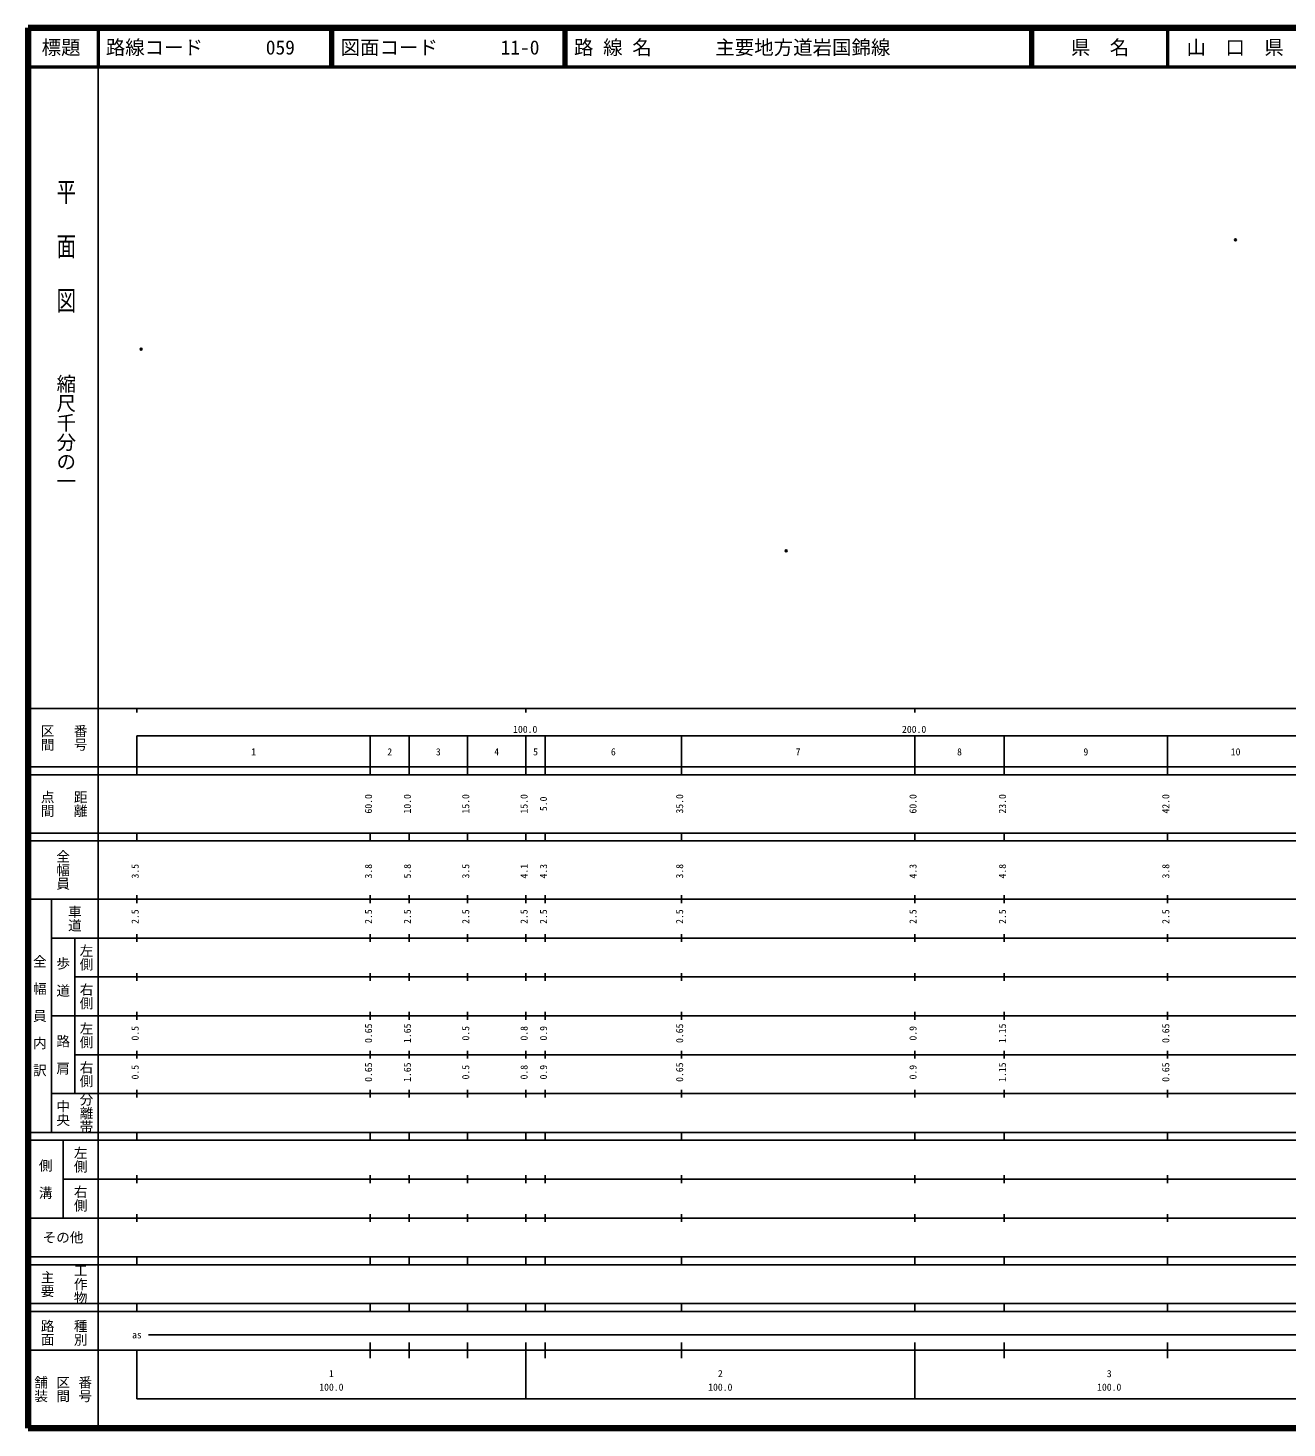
# Model space of a CAD drawing. Units: millimetres on the paper. Extents: x 40 to 680, y 20 to 380.
# Drawn here: x 40 to 363.7, y 20 to 380 of the extents above; entities that cross this region are included whole.
import ezdxf
from ezdxf.enums import TextEntityAlignment as Align

# ---------------------------------------------------------------- set-up
doc = ezdxf.new("R2010")
doc.units = ezdxf.units.MM
doc.header["$PDMODE"] = 32
doc.header["$PDSIZE"] = 0.5
doc.layers.add('M-OTRS', color=6, linetype='Continuous')
doc.layers.add('M-TTL-TXT', color=7, linetype='Continuous')
for name, color, linetype, lineweight in [('M-TTL', 2, 'Continuous', 140), ('M-TTL-BAND', 7, 'Continuous', 25), ('M-TTL-LINE', 7, 'Continuous', 50)]:
    doc.layers.add(name, color=color, linetype=linetype, lineweight=lineweight)
doc.styles.add('@ＭＳ ゴシック', font='')
doc.styles.add('ＭＳ ゴシック', font='')
doc.styles.get('@ＭＳ ゴシック').set_extended_font_data('@MS Gothic')
doc.styles.get('ＭＳ ゴシック').set_extended_font_data('MS Gothic')

msp = doc.modelspace()

# ---------------------------------------------------------------- linework, layer by layer
at = {"layer": 'M-OTRS'}
for p in [(350.459, 325.493), (69.08, 297.396), (234.934, 245.58)]:
    msp.add_point(p, dxfattribs=at)
at = {"layer": 'M-TTL'}
for p, q in [((40, 380), (40, 20)), ((680, 380), (40, 380)), ((40, 20), (680, 20))]:
    msp.add_line(p, q, dxfattribs=at)
at = {"layer": 'M-TTL-BAND'}
for p, q in [((58, 370), (58, 20)), ((40, 205), (579, 205)), ((68, 205), (68, 204)), ((168, 205), (168, 204)), ((268, 205), (268, 204)), ((68, 198), (579, 198)), ((68, 198), (68, 188)), ((128, 188), (128, 198)), ((138, 188), (138, 198)), ((153, 188), (153, 198)), ((168, 188), (168, 198)), ((173, 188), (173, 198)), ((208, 188), (208, 198)), ((268, 188), (268, 198)), ((291, 188), (291, 198)), ((333, 188), (333, 198)), ((40, 190), (579, 190)), ((40, 188), (579, 188)), ((40, 173), (579, 173)), ((68, 171), (68, 173)), ((128, 171), (128, 173)), ((138, 171), (138, 173)), ((153, 171), (153, 173)), ((168, 171), (168, 173)), ((173, 171), (173, 173)), ((208, 171), (208, 173)), ((268, 171), (268, 173)), ((291, 171), (291, 173)), ((333, 171), (333, 173)), ((40, 171), (579, 171)), ((40, 156), (579, 156)), ((46, 96), (46, 156)), ((68, 155), (68, 157)), ((128, 155), (128, 157)), ((138, 155), (138, 157)), ((153, 155), (153, 157)), ((168, 155), (168, 157)), ((173, 155), (173, 157)), ((208, 155), (208, 157)), ((268, 155), (268, 157)), ((291, 155), (291, 157)), ((333, 155), (333, 157)), ((46, 146), (579, 146)), ((52, 146), (52, 106)), ((68, 145), (68, 147)), ((128, 145), (128, 147)), ((138, 145), (138, 147)), ((153, 145), (153, 147)), ((168, 145), (168, 147)), ((173, 145), (173, 147)), ((208, 145), (208, 147)), ((268, 145), (268, 147)), ((291, 145), (291, 147)), ((333, 145), (333, 147)), ((68, 135), (68, 137)), ((128, 135), (128, 137)), ((138, 135), (138, 137)), ((153, 135), (153, 137)), ((168, 135), (168, 137)), ((173, 135), (173, 137)), ((208, 135), (208, 137)), ((268, 135), (268, 137)), ((291, 135), (291, 137)), ((333, 135), (333, 137)), ((52, 136), (579, 136)), ((46, 126), (579, 126)), ((68, 125), (68, 127)), ((128, 125), (128, 127)), ((138, 125), (138, 127)), ((153, 125), (153, 127)), ((168, 125), (168, 127)), ((173, 125), (173, 127)), ((208, 125), (208, 127)), ((268, 125), (268, 127)), ((291, 125), (291, 127)), ((333, 125), (333, 127)), ((52, 116), (579, 116)), ((68, 115), (68, 117)), ((128, 115), (128, 117)), ((138, 115), (138, 117)), ((153, 115), (153, 117)), ((168, 115), (168, 117)), ((173, 115), (173, 117)), ((208, 115), (208, 117)), ((268, 115), (268, 117)), ((291, 115), (291, 117)), ((333, 115), (333, 117)), ((46, 106), (579, 106)), ((68, 105), (68, 107)), ((128, 105), (128, 107)), ((138, 105), (138, 107)), ((153, 105), (153, 107)), ((168, 105), (168, 107)), ((173, 105), (173, 107)), ((208, 105), (208, 107)), ((268, 105), (268, 107)), ((291, 105), (291, 107)), ((333, 105), (333, 107)), ((40, 96), (579, 96)), ((40, 94), (579, 94)), ((49, 94), (49, 74)), ((68, 94), (68, 96)), ((128, 94), (128, 96)), ((138, 94), (138, 96)), ((153, 94), (153, 96)), ((168, 94), (168, 96)), ((173, 94), (173, 96)), ((208, 94), (208, 96)), ((268, 94), (268, 96)), ((291, 94), (291, 96)), ((333, 94), (333, 96)), ((49, 84), (579, 84)), ((68, 83), (68, 85)), ((128, 83), (128, 85)), ((138, 83), (138, 85)), ((153, 83), (153, 85)), ((168, 83), (168, 85)), ((173, 83), (173, 85)), ((208, 83), (208, 85)), ((268, 83), (268, 85)), ((291, 83), (291, 85)), ((333, 83), (333, 85)), ((40, 74), (579, 74)), ((68, 73), (68, 75)), ((128, 73), (128, 75)), ((138, 73), (138, 75)), ((153, 73), (153, 75)), ((168, 73), (168, 75)), ((173, 73), (173, 75)), ((208, 73), (208, 75)), ((268, 73), (268, 75)), ((291, 73), (291, 75)), ((333, 73), (333, 75)), ((40, 64), (579, 64)), ((40, 62), (579, 62)), ((68, 62), (68, 64)), ((128, 62), (128, 64)), ((138, 62), (138, 64)), ((153, 62), (153, 64)), ((168, 62), (168, 64)), ((173, 62), (173, 64)), ((208, 62), (208, 64)), ((268, 62), (268, 64)), ((291, 62), (291, 64)), ((333, 62), (333, 64)), ((40, 52), (579, 52)), ((68, 50), (68, 52)), ((128, 50), (128, 52)), ((138, 50), (138, 52)), ((153, 50), (153, 52)), ((168, 50), (168, 52)), ((173, 50), (173, 52)), ((208, 50), (208, 52)), ((268, 50), (268, 52)), ((291, 50), (291, 52)), ((333, 50), (333, 52)), ((40, 50), (579, 50)), ((71, 44), (565, 44)), ((40, 40), (579, 40)), ((68, 40), (68, 27.5)), ((128, 38), (128, 42)), ((138, 38), (138, 42)), ((153, 38), (153, 42)), ((168, 27.5), (168, 42)), ((173, 38), (173, 42)), ((208, 38), (208, 42)), ((268, 27.5), (268, 42)), ((291, 38), (291, 42)), ((333, 38), (333, 42)), ((68, 27.5), (579, 27.5))]:
    msp.add_line(p, q, dxfattribs=at)
at = {"layer": 'M-TTL-LINE'}
for p, q in [((58, 380), (58, 370)), ((117.75, 380), (117.75, 370)), ((118.25, 380), (118.25, 370)), ((177.75, 380), (177.75, 370)), ((178.25, 380), (178.25, 370)), ((297.75, 380), (297.75, 370)), ((298.25, 380), (298.25, 370)), ((333, 380), (333, 370)), ((40, 370), (680, 370))]:
    msp.add_line(p, q, dxfattribs=at)

# ---------------------------------------------------------------- texts
at = {"layer": 'M-TTL-BAND', "style": '@ＭＳ ゴシック', "width": 1.4}
msp.add_text('平  面  図', height=3.666, rotation=270, dxfattribs=at).set_placement((49.777, 306.475), align=Align.MIDDLE_RIGHT)
at = {"layer": 'M-TTL-BAND', "style": '@ＭＳ ゴシック'}
msp.add_text('縮尺千分の一', height=3.666, rotation=270, dxfattribs=at).set_placement((49.777, 261.03), align=Align.MIDDLE_RIGHT)
for s, p in [('区間', (45, 197.5)), ('番号', (53.5, 197.5)), ('点間', (45, 180.5)), ('距離', (53.5, 180.5)), ('全幅員', (49, 163.5)), ('車道', (52, 151)), ('左側', (55, 141)), ('全\u3000幅\u3000員\u3000内\u3000訳', (43, 126)), ('歩\u3000道', (49, 136)), ('右側', (55, 131)), ('左側', (55, 121)), ('路\u3000肩', (49, 116)), ('右側', (55, 111)), ('分離帯', (55, 101)), ('中央', (49, 101)), ('左側', (53.5, 89)), ('側\u3000溝', (44.5, 84)), ('右側', (53.5, 79)), ('工作物', (53.5, 57)), ('主要', (45, 57)), ('路面', (45, 44.5)), ('種別', (53.5, 44.5)), ('舗装', (43.333, 30)), ('区間', (49, 30)), ('番号', (54.667, 30))]:
    msp.add_text(s, height=2.566, rotation=270, dxfattribs=at).set_placement(p, align=Align.MIDDLE_CENTER)
at = {"layer": 'M-TTL-BAND', "style": 'ＭＳ ゴシック'}
for s, p in [('100.0', (167.844, 198.195)), ('200.0', (267.844, 198.195)), ('1', (98, 192.405)), ('2', (133, 192.405)), ('3', (145.5, 192.405)), ('4', (160.5, 192.405)), ('5', (170.5, 192.405)), ('6', (190.5, 192.405)), ('7', (238, 192.405)), ('8', (279.5, 192.405)), ('9', (312, 192.405)), ('10', (350.5, 192.405)), ('as', (68, 42.5)), ('1', (118, 32.523)), ('2', (218, 32.523)), ('3', (318, 32.523)), ('100.0', (118, 29.033)), ('100.0', (218, 29.033)), ('100.0', (318, 29.033))]:
    msp.add_text(s, height=1.833, dxfattribs=at).set_placement(p, align=Align.BOTTOM_CENTER)
for s, p in [('60.0', (129, 180.5)), ('10.0', (139, 180.5)), ('15.0', (154, 180.5)), ('15.0', (169, 180.5)), ('5.0', (174, 180.5)), ('35.0', (209, 180.5)), ('60.0', (269, 180.5)), ('23.0', (292, 180.5)), ('42.0', (334, 180.5)), ('3.5', (69, 163.174)), ('3.8', (129, 163.174)), ('5.8', (139, 163.174)), ('3.5', (154, 163.174)), ('4.1', (169, 163.174)), ('4.3', (174, 163.174)), ('3.8', (209, 163.174)), ('4.3', (269, 163.174)), ('4.8', (292, 163.174)), ('3.8', (334, 163.174)), ('2.5', (69, 151.5)), ('2.5', (129, 151.5)), ('2.5', (139, 151.5)), ('2.5', (154, 151.5)), ('2.5', (169, 151.5)), ('2.5', (174, 151.5)), ('2.5', (209, 151.5)), ('2.5', (269, 151.5)), ('2.5', (292, 151.5)), ('2.5', (334, 151.5)), ('0.5', (69, 121.5)), ('0.65', (129, 121.5)), ('1.65', (139, 121.5)), ('0.5', (154, 121.5)), ('0.8', (169, 121.5)), ('0.9', (174, 121.5)), ('0.65', (209, 121.5)), ('0.9', (269, 121.5)), ('1.15', (292, 121.5)), ('0.65', (334, 121.5)), ('0.5', (69, 111.5)), ('0.65', (129, 111.5)), ('1.65', (139, 111.5)), ('0.5', (154, 111.5)), ('0.8', (169, 111.5)), ('0.9', (174, 111.5)), ('0.65', (209, 111.5)), ('0.9', (269, 111.5)), ('1.15', (292, 111.5)), ('0.65', (334, 111.5))]:
    msp.add_text(s, height=1.833, rotation=90, dxfattribs=at).set_placement(p, align=Align.BOTTOM_CENTER)
msp.add_text('その他', height=2.566, dxfattribs=at).set_placement((49, 69), align=Align.MIDDLE_CENTER)
at = {"layer": 'M-TTL-TXT', "style": 'ＭＳ ゴシック'}
for s, p in [('標題', (48.5, 375)), ('県\u3000名', (315.625, 375)), ('山\u3000口\u3000県', (350.375, 375))]:
    msp.add_text(s, height=3.666, dxfattribs=at).set_placement(p, align=Align.MIDDLE_CENTER)
for s, p in [('路線コード', (60, 375)), ('059', (101.142, 375)), ('図面コード', (120.38, 375)), ('11-0', (161.521, 375)), ('路 線 名', (180.38, 375)), ('主要地方道岩国錦線', (216.734, 375))]:
    msp.add_text(s, height=3.666, dxfattribs=at).set_placement(p, align=Align.MIDDLE_LEFT)

doc.saveas('drawing.dxf')
